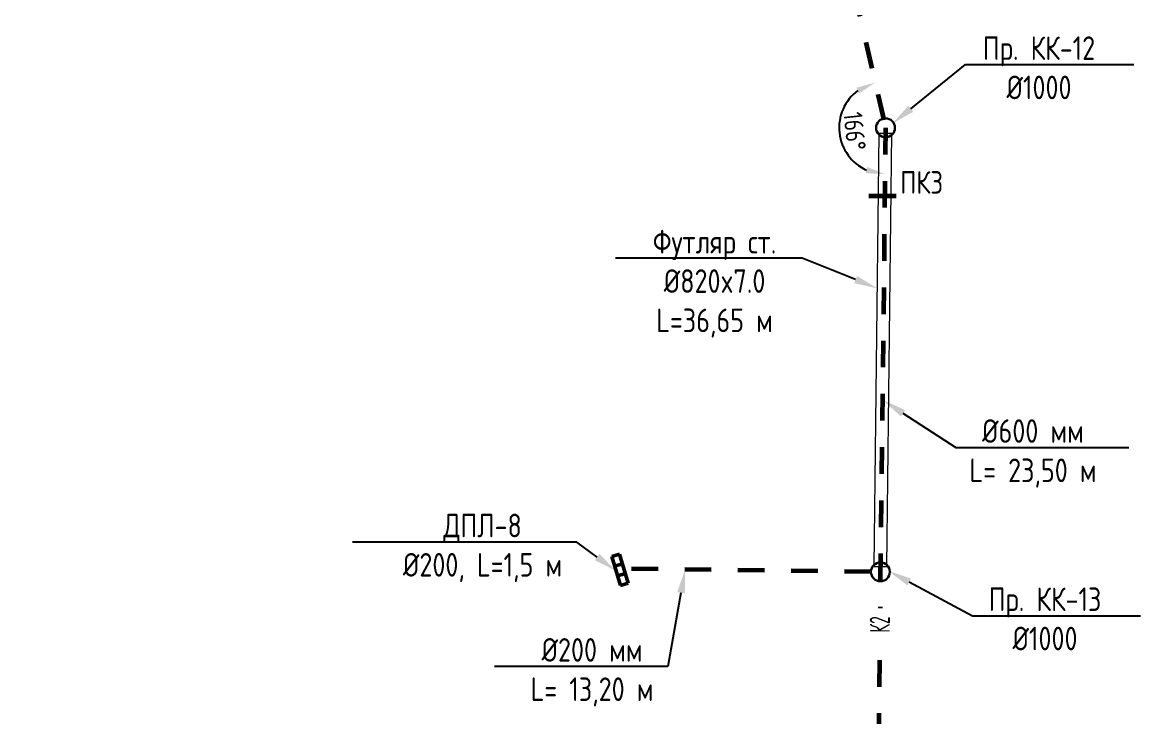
# Model space of a CAD drawing. Header units: millimetres. Extents: x 24859265 to 26550985, y 32092698 to 33532929.
# Drawn here: x 25927857 to 25987149, y 32938913 to 32975721 of the extents above; entities that cross this region are included whole.
import ezdxf
from ezdxf import colors
from ezdxf.entities.mleader import LeaderData, LeaderLine
from ezdxf.math import Vec2, Vec3

# ---------------------------------------------------------------- set-up
doc = ezdxf.new("R2010")
doc.units = ezdxf.units.MM
doc.linetypes.add('Штриховая', pattern=[2822.222233, 1411.111116, -1411.111116])
for name, color, linetype, lineweight in [('ВК_Текст', 7, 'Continuous', 25), ('Колодца К2', 30, 'Continuous', 30), ('Лотки К2', 30, 'Continuous', 30), ('Пикеты', 1, 'Continuous', 60), ('Труба К2', 7, 'Continuous', 60)]:
    doc.layers.add(name, color=color, linetype=linetype, lineweight=lineweight)
doc.layers.add('Выноски', color=7, linetype='Continuous')
doc.styles.add('GOST 2.304', font='GOST_0.TTF')
doc.styles.add('GOST_100', font='cs_gost2304.shx', dxfattribs={"width": 0.7, "height": 300})
doc.styles.get("Standard").update_dxf_attribs({"font": 'arial.ttf'})
doc.dimstyles.new('ISO-25', dxfattribs={"dimtxt": 2.5, "dimasz": 2.5, "dimexe": 1.25, "dimexo": 0.625, "dimtad": 1, "dimtxsty": 'Standard', "dimcen": 2.5, "dimadec": 0, "dimazin": 0, "dimtfac": 1, "dimtmove": 0, "dimatfit": 3, "dimfxl": 1, "dimarcsym": 0})

# ---------------------------------------------------------------- blocks, each defined once
blk = doc.blocks.new('*U4')
at = {"color": 255}
blk.add_wipeout([(-200, 125), (200, 125), (200, -125), (-200, -125)], dxfattribs=at)
at = {"layer": 'ВК_Текст', "insert": (0, 0), "char_height": 250, "attachment_point": 5, "style": 'GOST_100'}
blk.add_mtext('К2', dxfattribs=at)
blk = doc.blocks.new('*D31')
at = {"color": 0, "lineweight": -2, "transparency": 16777216}
blk.add_arc((25968746, 32991166), 2658, 142.68512, 261.37058, dxfattribs=at)
at = {"color": 0, "transparency": 16777216}
for points in [[(25966521, 32992902), (25966744, 32992654), (25967377, 32993445)], [(25968341, 32988705), (25968354, 32988372), (25969347, 32988577)]]:
    blk.add_solid(points, dxfattribs=at)
at = {"color": 0, "transparency": 16777216, "insert": (25967850, 32989554), "char_height": 1000, "attachment_point": 5, "rotation": 330.93865, "style": 'GOST 2.304'}
blk.add_mtext('162°', dxfattribs=at)
blk = doc.blocks.new('*D32')
at = {"color": 0, "lineweight": -2, "transparency": 16777216}
blk.add_arc((25973624, 32970131), 2461, 126.50069, 245.89284, dxfattribs=at)
at = {"color": 0, "transparency": 16777216}
for points in [[(25972090, 32972261), (25972230, 32971958), (25973068, 32972529)], [(25972654, 32968048), (25972583, 32967722), (25973595, 32967671)]]:
    blk.add_solid(points, dxfattribs=at)
at = {"color": 0, "transparency": 16777216, "insert": (25971986, 32969954), "char_height": 1000, "attachment_point": 5, "rotation": 276.19677, "style": 'GOST 2.304'}
blk.add_mtext('166°', dxfattribs=at)

msp = doc.modelspace()

# ---------------------------------------------------------------- linework, layer by layer
at = {"color": 6, "lineweight": 20}
for p, q in [((25973025.3467, 32946876.3061), (25973290.0513, 32969850.4594)), ((25973290.0513, 32969850.4594), (25973950.4797, 32969842.85)), ((25973685.7752, 32946868.6967), (25973950.4797, 32969842.85)), ((25973025.3467, 32946876.3061), (25973685.7752, 32946868.6967))]:
    msp.add_line(p, q, dxfattribs=at)
at = {"layer": 'Колодца К2'}
for centre in [(25973623.5461, 32970131.3828), (25973352.2712, 32946586.978)]:
    msp.add_circle(centre, 500, dxfattribs=at)
at = {"layer": 'Лотки К2', "lineweight": 50}
for p, q in [((25959104.1065, 32947404.9379, 110771.8401), (25959519.0473, 32947530.0508, -110771.8906)), ((25959570.6339, 32945857.685, 189756.8427), (25959104.1065, 32947404.9379, 110771.8401)), ((25959985.5748, 32945982.7979, -31786.888), (25959519.0473, 32947530.0508, -110771.8906)), ((25959259.6156, 32946889.1869, 137100.1743), (25959674.5565, 32947014.2998, -84443.5564)), ((25959415.1248, 32946373.436, 163428.5085), (25959830.0656, 32946498.5488, -58115.2222)), ((25959570.6339, 32945857.685, 189756.8427), (25959985.5748, 32945982.7979, -31786.888))]:
    msp.add_line(p, q, dxfattribs=at)
at = {"layer": 'Пикеты'}
msp.add_line((25972738.6063, 32966526.8166), (25974190.2037, 32966515.783), dxfattribs=at)
at = {"layer": 'Труба К2', "linetype": 'Штриховая'}
msp.add_lwpolyline([(25927856.9021, 33158495.7817), (25935668.0457, 33102175.0157), (25941836.4782, 33052616.6032), (25945427.3565, 33029972.7716), (25968746.4867, 32991166.3574), (25973623.5461, 32970131.3828), (25973179.1978, 32931565.6409)], dxfattribs=at)
at = {"layer": 'Труба К2', "linetype": 'Штриховая', "elevation": -1743.743}
msp.add_lwpolyline([(25972852.31, 32946593.2072), (25959752.3111, 32946756.4243)], dxfattribs=at)

# ---------------------------------------------------------------- texts
at = {"layer": 'Пикеты', "style": 'GOST 2.304'}
msp.add_text('ПК3', height=1200, dxfattribs=at).set_placement((25974400.4718, 32966637.5415))

# ---------------------------------------------------------------- dimensions: what is measured, and where the dimension line sits
dim = msp.add_angular_dim_2l(base=(25966098.2709, 32991397.1499), line1=((25968746.4867, 32991166.3574), (25973623.5461, 32970131.3828)), line2=((25945427.3565, 33029972.7716), (25968746.4867, 32991166.3574)), dimstyle='ISO-25', override={"dimscale": 500, "dimtxt": 2, "dimasz": 2, "dimtxsty": 'GOST 2.304'})
dim.commit()
dim.dimension.update_dxf_attribs({"geometry": '*D31', "text_midpoint": (25967455.2509, 32988842.7778), "dimtype": 162})

# ---------------------------------------------------------------- leaders
at = {"layer": 'Выноски', "color": 0, "lineweight": -2}
ml = msp.add_multileader_mtext('Standard', dxfattribs=at)
ml.set_content('{\\C0;Пр. КК-12\\P%%C1000}', color=5, style='GOST 2.304')
ml.set_leader_properties(lineweight=-3)
ml.build(insert=Vec2(0, 0))
ml.multileader.update_dxf_attribs({"text_left_attachment_type": 6, "text_right_attachment_type": 6, "dogleg_length": 1, "arrow_head_size": 1250, "scale": 500})
ctx = ml.context
ctx.base_point, ctx.scale, ctx.char_height, ctx.arrow_head_size, ctx.landing_gap_size, ctx.plane_origin = Vec3(25977966.4525, 32973480.5383, 4288), 500, 1250, 1250, 900, Vec3(25977418.1055, 32950687.7795, 4288)
ctx.left_attachment, ctx.right_attachment, ctx.text_align_type = 6, 6, 1
notes = []
notes.append((ctx, [(0, (1, 1, 0), (25977866.6047, 32973480.5383, 4288), (1, 0), 99.8478, [(1, [(25973985.4977, 32970355.9791, 4288)], 0, [])])]))
ctx.mtext.insert, ctx.mtext.alignment, ctx.mtext.flow_direction = Vec3(25981760.0372, 32974980.5383, 4288), 2, 5
ml = msp.add_multileader_mtext('Standard', dxfattribs=at)
ml.set_content('{\\C0;Футляр ст.\\P%%C820x7.0\\PL=36,65 м}', color=5, style='GOST 2.304')
ml.set_leader_properties(lineweight=-3)
ml.build(insert=Vec2(0, 0))
ml.multileader.update_dxf_attribs({"text_left_attachment_type": 6, "text_right_attachment_type": 6, "dogleg_length": 1, "arrow_head_size": 1250, "scale": 500})
ctx = ml.context
ctx.base_point, ctx.scale, ctx.char_height, ctx.arrow_head_size, ctx.landing_gap_size, ctx.plane_origin = Vec3(25960008.3055, 32963214.9816), 500, 1250, 1250, 900, Vec3(25958154.5497, 32944036.877)
ctx.left_attachment, ctx.right_attachment, ctx.text_align_type = 6, 6, 1
notes.append((ctx, [(1, (1, 1, 0), (25969208.0103, 32963214.9816), (-1, 0), 99.8478, [(1, [(25973195.1819, 32961616.5865)], 0, [])])]))
ctx.mtext.insert, ctx.mtext.alignment, ctx.mtext.flow_direction = Vec3(25964558.234, 32964714.9816), 2, 5
ml = msp.add_multileader_mtext('Standard', dxfattribs=at)
ml.set_content('{\\C0;ДПЛ-8\\P%%C200, L=1,5 м}', color=5, style='GOST 2.304')
ml.set_leader_properties(lineweight=-3)
ml.build(insert=Vec2(0, 0))
ml.multileader.update_dxf_attribs({"text_left_attachment_type": 6, "text_right_attachment_type": 6, "dogleg_length": 1, "arrow_head_size": 1250, "scale": 500})
ctx = ml.context
ctx.base_point, ctx.scale, ctx.char_height, ctx.arrow_head_size, ctx.landing_gap_size, ctx.plane_origin = Vec3(25947365.0389, 32948170.7915, 4288), 500, 1250, 1250, 900, Vec3(25946186.9496, 32927746.7174, 4288)
ctx.left_attachment, ctx.right_attachment, ctx.text_align_type = 6, 6, 1
notes.append((ctx, [(1, (1, 1, 0), (25957250.9481, 32948170.7915, 4288), (-1, 0), 99.8478, [(1, [(25959337.3702, 32946631.3114, 4288)], 0, [])])]))
ctx.mtext.insert, ctx.mtext.alignment, ctx.mtext.flow_direction = Vec3(25952258.0696, 32949670.7915, 4288), 2, 5
ml = msp.add_multileader_mtext('Standard', dxfattribs=at)
ml.set_content('{\\C0;%%C200 мм\\PL= 13,20 м}', color=5, style='GOST 2.304')
ml.set_leader_properties(lineweight=-3)
ml.build(insert=Vec2(0, 0))
ml.multileader.update_dxf_attribs({"text_left_attachment_type": 6, "text_right_attachment_type": 6, "dogleg_length": 1, "arrow_head_size": 1250, "scale": 500})
ctx = ml.context
ctx.base_point, ctx.scale, ctx.char_height, ctx.arrow_head_size, ctx.landing_gap_size, ctx.plane_origin = Vec3(25954154.4539, 32941576.3504), 500, 1250, 1250, 900, Vec3(25923207.6369, 32927650.2959)
ctx.left_attachment, ctx.right_attachment, ctx.text_align_type = 6, 6, 1
notes.append((ctx, [(1, (1, 1, 0), (25962074.6734, 32941576.3504), (-1, 0), 99.8478, [(1, [(25962999.3799, 32946708.6006)], 0, [])])]))
ctx.mtext.insert, ctx.mtext.alignment, ctx.mtext.flow_direction = Vec3(25958064.6397, 32943076.3504), 2, 5
for ctx, leaders in notes:
    for number, flags, end, landing, length, lines in leaders:
        leader = LeaderData()
        leader.index, (leader.has_last_leader_line, leader.has_dogleg_vector, leader.attachment_direction) = number, flags
        leader.last_leader_point, leader.dogleg_vector, leader.dogleg_length = Vec3(end), Vec3(landing), length
        for number, points, colour, breaks in lines:
            line = LeaderLine()
            line.index, line.vertices, line.color, line.breaks = number, Vec3.list(points), colors.encode_raw_color(colour), breaks
            leader.lines.append(line)
        ctx.leaders.append(leader)

# ---------------------------------------------------------------- next in the draw order: block references
at = {"layer": 'ВК_Текст', "xscale": 4.266666666666672, "yscale": 4.266666666666672, "zscale": 4.266666666666672, "rotation": 89.3398763963387}
msp.add_blockref('*U4', (25973320.1408, 32943798.3273), dxfattribs=at)

# ---------------------------------------------------------------- next in the draw order: dimensions: what is measured, and where the dimension line sits
dim = msp.add_angular_dim_2l(base=(25971334.2885, 32971033.958), line1=((25973623.5461, 32970131.3828), (25973179.1978, 32931565.6409)), line2=((25968746.4867, 32991166.3574), (25973623.5461, 32970131.3828)), dimstyle='ISO-25', override={"dimscale": 500, "dimtxt": 2, "dimasz": 2, "dimtxsty": 'GOST 2.304'})
dim.commit()
dim.dimension.update_dxf_attribs({"geometry": '*D32', "text_midpoint": (25971985.6269, 32969953.5414)})

# ---------------------------------------------------------------- next in the draw order: leaders
at = {"layer": 'Выноски', "color": 0, "lineweight": -2}
ml = msp.add_multileader_mtext('Standard', dxfattribs=at)
ml.set_content('{\\C0;%%C600 мм\\PL= 23,50 м}', color=5, style='GOST 2.304')
ml.set_leader_properties(lineweight=-3)
ml.build(insert=Vec2(0, 0))
ml.multileader.update_dxf_attribs({"text_left_attachment_type": 6, "text_right_attachment_type": 6, "dogleg_length": 1, "arrow_head_size": 1250, "scale": 500})
ctx = ml.context
ctx.base_point, ctx.scale, ctx.char_height, ctx.arrow_head_size, ctx.landing_gap_size, ctx.plane_origin = Vec3(25977443.4051, 32953180.0382), 500, 1250, 1250, 900, Vec3(25946675.2872, 32939253.9837)
ctx.left_attachment, ctx.right_attachment, ctx.text_align_type = 6, 6, 1
notes = []
notes.append((ctx, [(0, (1, 1, 0), (25977343.5573, 32953180.0382), (1, 0), 99.8478, [(1, [(25973499.0639, 32955683.6801)], 0, [])])]))
ctx.mtext.insert, ctx.mtext.alignment, ctx.mtext.flow_direction = Vec3(25981442.9405, 32954680.0382), 2, 5
ml = msp.add_multileader_mtext('Standard', dxfattribs=at)
ml.set_content('{\\C0;Пр. КК-13\\P%%C1000}', color=5, style='GOST 2.304')
ml.set_leader_properties(lineweight=-3)
ml.build(insert=Vec2(0, 0))
ml.multileader.update_dxf_attribs({"text_left_attachment_type": 6, "text_right_attachment_type": 6, "dogleg_length": 1, "arrow_head_size": 1250, "scale": 500})
ctx = ml.context
ctx.base_point, ctx.scale, ctx.char_height, ctx.arrow_head_size, ctx.landing_gap_size, ctx.plane_origin = Vec3(25978332.664, 32944262.1945, 4288), 500, 1250, 1250, 900, Vec3(25977205.2896, 32926975.0229, 4288)
ctx.left_attachment, ctx.right_attachment, ctx.text_align_type = 6, 6, 1
notes.append((ctx, [(0, (1, 1, 0), (25978232.8162, 32944262.1945, 4288), (1, 0), 99.8478, [(1, [(25973772.6817, 32946643.2225, 4288)], 0, [])])]))
ctx.mtext.insert, ctx.mtext.alignment, ctx.mtext.flow_direction = Vec3(25982077.9999, 32945762.1945, 4288), 2, 5
for ctx, leaders in notes:
    for number, flags, end, landing, length, lines in leaders:
        leader = LeaderData()
        leader.index, (leader.has_last_leader_line, leader.has_dogleg_vector, leader.attachment_direction) = number, flags
        leader.last_leader_point, leader.dogleg_vector, leader.dogleg_length = Vec3(end), Vec3(landing), length
        for number, points, colour, breaks in lines:
            line = LeaderLine()
            line.index, line.vertices, line.color, line.breaks = number, Vec3.list(points), colors.encode_raw_color(colour), breaks
            leader.lines.append(line)
        ctx.leaders.append(leader)

doc.saveas('drawing.dxf')
